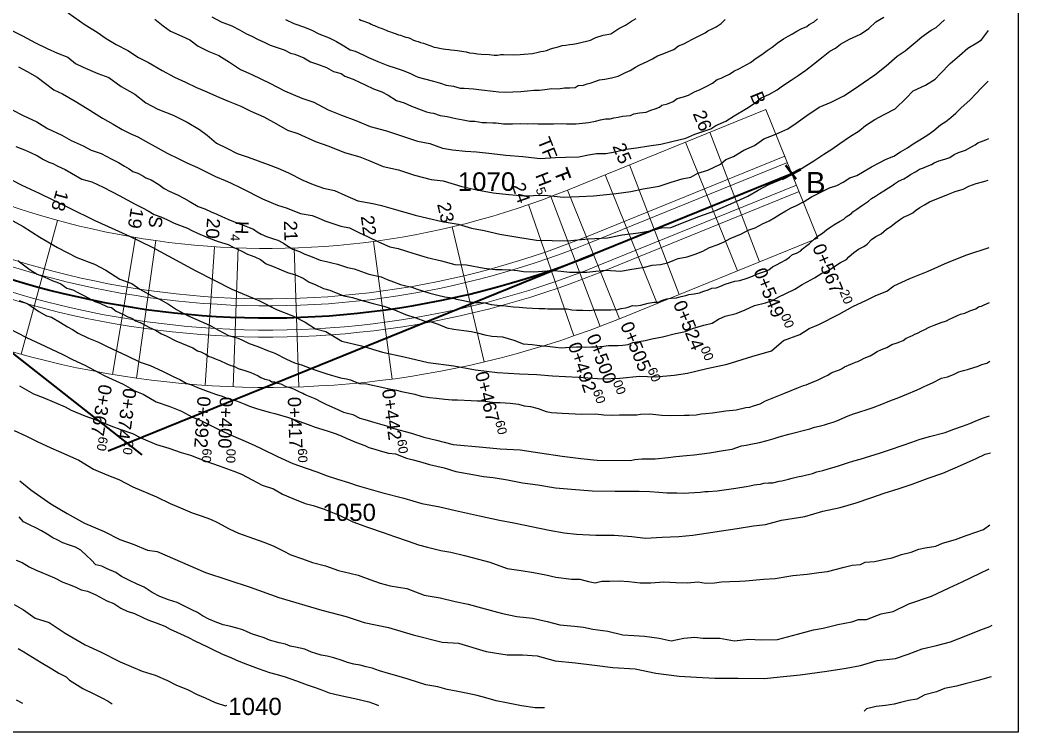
# Model space of a CAD drawing. Header units: millimetres. Extents: x 19067981 to 38137102, y 2652003 to 2652615.
# Drawn here: x 19068159.73 to 19068174.11, y 2652253.46 to 2652263.72 of the extents above; entities that cross this region are included whole.
import ezdxf

# ---------------------------------------------------------------- set-up
doc = ezdxf.new("R2010")
doc.units = ezdxf.units.MM
doc.layers.add('kurp', color=94, linetype='Continuous')
doc.layers.add('Layer1', color=7, linetype='Continuous', lineweight=50)
doc.styles.get("Standard").update_dxf_attribs({"font": 'arial.ttf'})

# ---------------------------------------------------------------- blocks, each defined once
blk = doc.blocks.new('tanjant finish')
at = {"layer": 'kurp', "color": 0, "lineweight": 35, "ltscale": 0.2}
for p, q in [((19068240.427, 2652378.022), (19068240.587, 2652378.022)), ((19068240.507, 2652378.022), (19068240.507, 2652377.832)), ((19068240.507, 2652377.927), (19068240.587, 2652377.927))]:
    blk.add_line(p, q, dxfattribs=at)

msp = doc.modelspace()

# ---------------------------------------------------------------- linework, layer by layer
for points in [[(19068145.591, 2652273.672), (19068174.11, 2652273.672), (19068174.11, 2652253.459), (19068145.591, 2652253.459), (19068145.591, 2652273.672)], [(19068161.671, 2652263.73), (19068161.789, 2652263.631), (19068161.898, 2652263.558), (19068162.058, 2652263.483), (19068162.174, 2652263.429), (19068162.296, 2652263.339), (19068162.447, 2652263.261), (19068162.593, 2652263.203), (19068162.746, 2652263.11), (19068162.903, 2652263.003), (19068163.069, 2652262.933), (19068163.33, 2652262.808), (19068163.539, 2652262.694), (19068163.79, 2652262.591), (19068163.96, 2652262.532), (19068164.169, 2652262.422), (19068164.362, 2652262.345), (19068164.566, 2652262.268), (19068164.773, 2652262.182), (19068165.007, 2652262.121), (19068165.224, 2652262.046), (19068165.456, 2652261.97), (19068165.632, 2652261.939), (19068165.817, 2652261.872), (19068165.962, 2652261.847), (19068166.147, 2652261.829), (19068166.308, 2652261.819), (19068166.526, 2652261.793), (19068166.727, 2652261.767), (19068166.976, 2652261.748), (19068167.224, 2652261.72), (19068167.443, 2652261.737), (19068167.589, 2652261.741), (19068167.782, 2652261.746), (19068167.919, 2652261.773), (19068168.036, 2652261.795), (19068168.171, 2652261.795), (19068168.305, 2652261.819), (19068168.459, 2652261.855), (19068168.612, 2652261.875), (19068168.788, 2652261.903), (19068168.963, 2652261.926), (19068169.121, 2652261.965), (19068169.325, 2652262.012), (19068169.454, 2652262.072), (19068169.581, 2652262.117), (19068169.682, 2652262.148), (19068169.753, 2652262.195), (19068169.898, 2652262.258), (19068170.02, 2652262.337), (19068170.198, 2652262.442), (19068170.323, 2652262.524), (19068170.407, 2652262.593), (19068170.518, 2652262.645), (19068170.639, 2652262.711), (19068170.716, 2652262.767), (19068170.843, 2652262.849), (19068170.942, 2652262.919), (19068171.053, 2652262.993), (19068171.163, 2652263.079), (19068171.303, 2652263.193), (19068171.4, 2652263.266), (19068171.48, 2652263.311), (19068171.551, 2652263.37), (19068171.679, 2652263.439), (19068171.838, 2652263.513), (19068171.958, 2652263.592), (19068172.062, 2652263.691), (19068172.174, 2652263.756)], [(19068162.494, 2652263.76), (19068162.627, 2652263.691), (19068162.778, 2652263.632), (19068162.89, 2652263.573), (19068162.991, 2652263.518), (19068163.069, 2652263.485), (19068163.152, 2652263.442), (19068163.255, 2652263.393), (19068163.332, 2652263.352), (19068163.46, 2652263.313), (19068163.532, 2652263.287), (19068163.627, 2652263.241), (19068163.688, 2652263.222), (19068163.819, 2652263.17), (19068163.914, 2652263.115), (19068164.016, 2652263.08), (19068164.143, 2652263.03), (19068164.243, 2652262.976), (19068164.354, 2652262.945), (19068164.409, 2652262.906), (19068164.53, 2652262.862), (19068164.63, 2652262.815), (19068164.702, 2652262.783), (19068164.822, 2652262.725), (19068164.943, 2652262.68), (19068165.031, 2652262.633), (19068165.153, 2652262.557), (19068165.263, 2652262.525), (19068165.367, 2652262.477), (19068165.507, 2652262.424), (19068165.585, 2652262.394), (19068165.646, 2652262.377), (19068165.685, 2652262.373), (19068165.781, 2652262.341), (19068165.885, 2652262.326), (19068166.01, 2652262.299), (19068166.113, 2652262.279), (19068166.21, 2652262.26), (19068166.284, 2652262.258), (19068166.389, 2652262.242), (19068166.45, 2652262.241), (19068166.542, 2652262.233), (19068166.591, 2652262.233), (19068166.695, 2652262.222), (19068166.823, 2652262.221), (19068166.935, 2652262.227), (19068167.04, 2652262.221), (19068167.123, 2652262.227), (19068167.188, 2652262.219), (19068167.307, 2652262.222), (19068167.418, 2652262.219), (19068167.531, 2652262.225), (19068167.603, 2652262.223), (19068167.737, 2652262.22), (19068167.834, 2652262.231), (19068167.919, 2652262.24), (19068168.021, 2652262.26), (19068168.094, 2652262.276), (19068168.163, 2652262.291), (19068168.232, 2652262.293), (19068168.285, 2652262.309), (19068168.346, 2652262.319), (19068168.408, 2652262.333), (19068168.468, 2652262.338), (19068168.525, 2652262.339), (19068168.574, 2652262.363), (19068168.656, 2652262.381), (19068168.749, 2652262.389), (19068168.816, 2652262.416), (19068168.882, 2652262.436), (19068168.945, 2652262.459), (19068168.979, 2652262.488), (19068169.06, 2652262.508), (19068169.141, 2652262.542), (19068169.196, 2652262.584), (19068169.288, 2652262.61), (19068169.361, 2652262.633), (19068169.403, 2652262.656), (19068169.45, 2652262.681), (19068169.528, 2652262.717), (19068169.617, 2652262.758), (19068169.709, 2652262.805), (19068169.776, 2652262.858), (19068169.831, 2652262.88), (19068169.882, 2652262.904), (19068169.954, 2652262.934), (19068170.016, 2652262.978), (19068170.098, 2652263.017), (19068170.147, 2652263.046), (19068170.254, 2652263.106), (19068170.335, 2652263.169), (19068170.419, 2652263.218), (19068170.497, 2652263.276), (19068170.567, 2652263.324), (19068170.612, 2652263.358), (19068170.638, 2652263.381), (19068170.732, 2652263.444), (19068170.797, 2652263.483), (19068170.858, 2652263.519), (19068170.922, 2652263.555), (19068170.984, 2652263.589), (19068171.067, 2652263.622), (19068171.1, 2652263.653), (19068171.173, 2652263.691), (19068171.22, 2652263.733)], [(19068159.524, 2652263.609), (19068159.764, 2652263.488), (19068159.953, 2652263.387), (19068160.117, 2652263.305), (19068160.266, 2652263.239), (19068160.415, 2652263.181), (19068160.526, 2652263.091), (19068160.636, 2652263.035), (19068160.849, 2652262.947), (19068161.008, 2652262.886), (19068161.185, 2652262.76), (19068161.382, 2652262.646), (19068161.539, 2652262.524), (19068161.712, 2652262.432), (19068161.937, 2652262.346), (19068162.136, 2652262.247), (19068162.313, 2652262.137), (19068162.426, 2652262.059), (19068162.561, 2652261.943), (19068162.708, 2652261.869), (19068162.858, 2652261.791), (19068163.017, 2652261.74), (19068163.16, 2652261.69), (19068163.303, 2652261.634), (19068163.441, 2652261.584), (19068163.596, 2652261.514), (19068163.804, 2652261.41), (19068163.953, 2652261.348), (19068164.099, 2652261.296), (19068164.262, 2652261.258), (19068164.407, 2652261.195), (19068164.596, 2652261.111), (19068164.811, 2652261.071), (19068164.939, 2652261.043), (19068165.171, 2652260.978), (19068165.422, 2652260.904), (19068165.603, 2652260.861), (19068165.81, 2652260.813), (19068166.041, 2652260.773), (19068166.233, 2652260.716), (19068166.416, 2652260.686), (19068166.641, 2652260.632), (19068166.9, 2652260.588), (19068167.169, 2652260.544), (19068167.395, 2652260.54), (19068167.612, 2652260.534), (19068167.921, 2652260.566), (19068168.194, 2652260.578), (19068168.405, 2652260.622), (19068168.64, 2652260.652), (19068168.807, 2652260.68), (19068168.974, 2652260.722), (19068169.106, 2652260.728), (19068169.337, 2652260.818), (19068169.512, 2652260.885), (19068169.741, 2652260.965), (19068170.058, 2652261.105), (19068170.216, 2652261.181), (19068170.363, 2652261.265), (19068170.518, 2652261.346), (19068170.683, 2652261.416), (19068170.841, 2652261.494), (19068170.988, 2652261.577), (19068171.165, 2652261.69), (19068171.31, 2652261.782), (19068171.426, 2652261.856), (19068171.543, 2652261.937), (19068171.68, 2652262.033), (19068171.819, 2652262.121), (19068171.91, 2652262.197), (19068172.048, 2652262.281), (19068172.183, 2652262.353), (19068172.34, 2652262.436), (19068172.496, 2652262.592), (19068172.597, 2652262.698), (19068172.776, 2652262.78), (19068172.915, 2652262.863), (19068172.987, 2652262.939), (19068173.13, 2652263.091), (19068173.265, 2652263.206), (19068173.389, 2652263.312), (19068173.514, 2652263.388), (19068173.586, 2652263.43), (19068173.683, 2652263.566)], [(19068163.555, 2652263.723), (19068163.674, 2652263.666), (19068163.825, 2652263.611), (19068163.934, 2652263.571), (19068164.034, 2652263.517), (19068164.181, 2652263.462), (19068164.288, 2652263.408), (19068164.393, 2652263.343), (19068164.487, 2652263.287), (19068164.556, 2652263.266), (19068164.671, 2652263.215), (19068164.75, 2652263.177), (19068164.884, 2652263.12), (19068165.026, 2652263.063), (19068165.134, 2652263.027), (19068165.234, 2652262.993), (19068165.343, 2652262.951), (19068165.423, 2652262.914), (19068165.466, 2652262.892), (19068165.559, 2652262.867), (19068165.686, 2652262.835), (19068165.786, 2652262.808), (19068165.868, 2652262.778), (19068165.976, 2652262.762), (19068166.069, 2652262.733), (19068166.13, 2652262.733), (19068166.264, 2652262.724), (19068166.378, 2652262.709), (19068166.546, 2652262.689), (19068166.63, 2652262.681), (19068166.725, 2652262.677), (19068166.831, 2652262.682), (19068166.943, 2652262.686), (19068167.041, 2652262.696), (19068167.134, 2652262.704), (19068167.213, 2652262.708), (19068167.289, 2652262.715), (19068167.39, 2652262.73), (19068167.481, 2652262.727), (19068167.574, 2652262.737), (19068167.652, 2652262.738), (19068167.727, 2652262.744), (19068167.772, 2652262.772), (19068167.846, 2652262.778), (19068167.901, 2652262.795), (19068167.957, 2652262.81), (19068168.011, 2652262.832), (19068168.079, 2652262.854), (19068168.155, 2652262.864), (19068168.25, 2652262.884), (19068168.346, 2652262.906), (19068168.455, 2652262.961), (19068168.519, 2652262.989), (19068168.596, 2652263.037), (19068168.662, 2652263.071), (19068168.765, 2652263.117), (19068168.842, 2652263.155), (19068168.914, 2652263.198), (19068168.984, 2652263.224), (19068169.062, 2652263.256), (19068169.148, 2652263.293), (19068169.216, 2652263.343), (19068169.292, 2652263.372), (19068169.354, 2652263.407), (19068169.408, 2652263.436), (19068169.476, 2652263.469), (19068169.525, 2652263.491), (19068169.6, 2652263.531), (19068169.64, 2652263.561), (19068169.703, 2652263.589), (19068169.758, 2652263.618), (19068169.831, 2652263.666), (19068169.892, 2652263.722)], [(19068164.614, 2652263.728), (19068164.64, 2652263.716), (19068164.683, 2652263.699), (19068164.737, 2652263.681), (19068164.762, 2652263.67), (19068164.787, 2652263.658), (19068164.816, 2652263.644), (19068164.836, 2652263.635), (19068164.899, 2652263.607), (19068164.932, 2652263.597), (19068164.98, 2652263.58), (19068165.003, 2652263.569), (19068165.032, 2652263.557), (19068165.067, 2652263.546), (19068165.093, 2652263.537), (19068165.148, 2652263.515), (19068165.183, 2652263.503), (19068165.211, 2652263.497), (19068165.257, 2652263.481), (19068165.286, 2652263.47), (19068165.318, 2652263.464), (19068165.345, 2652263.453), (19068165.398, 2652263.426), (19068165.428, 2652263.416), (19068165.465, 2652263.409), (19068165.499, 2652263.394), (19068165.541, 2652263.382), (19068165.568, 2652263.375), (19068165.646, 2652263.346), (19068165.671, 2652263.335), (19068165.696, 2652263.323), (19068165.731, 2652263.319), (19068165.797, 2652263.304), (19068165.825, 2652263.303), (19068165.859, 2652263.297), (19068165.907, 2652263.293), (19068165.934, 2652263.289), (19068165.988, 2652263.282), (19068166.034, 2652263.278), (19068166.062, 2652263.273), (19068166.155, 2652263.257), (19068166.205, 2652263.244), (19068166.262, 2652263.239), (19068166.319, 2652263.228), (19068166.372, 2652263.226), (19068166.488, 2652263.218), (19068166.56, 2652263.212), (19068166.611, 2652263.209), (19068166.656, 2652263.219), (19068166.694, 2652263.218), (19068166.843, 2652263.217), (19068166.933, 2652263.22), (19068166.995, 2652263.223), (19068167.111, 2652263.233), (19068167.194, 2652263.252), (19068167.235, 2652263.263), (19068167.271, 2652263.269), (19068167.313, 2652263.278), (19068167.355, 2652263.293), (19068167.374, 2652263.301), (19068167.425, 2652263.317), (19068167.483, 2652263.329), (19068167.543, 2652263.35), (19068167.594, 2652263.356), (19068167.647, 2652263.365), (19068167.693, 2652263.369), (19068167.723, 2652263.373), (19068167.77, 2652263.385), (19068167.831, 2652263.397), (19068167.892, 2652263.412), (19068167.95, 2652263.426), (19068168.024, 2652263.465), (19068168.13, 2652263.496), (19068168.244, 2652263.517), (19068168.357, 2652263.593), (19068168.452, 2652263.64), (19068168.541, 2652263.699), (19068168.606, 2652263.739)], [(19068159.705, 2652263.041), (19068159.83, 2652262.974), (19068159.976, 2652262.892), (19068160.213, 2652262.709), (19068160.342, 2652262.651), (19068160.522, 2652262.546), (19068160.693, 2652262.441), (19068160.916, 2652262.304), (19068161.068, 2652262.216), (19068161.199, 2652262.14), (19068161.326, 2652262.075), (19068161.425, 2652262.033), (19068161.536, 2652261.971), (19068161.72, 2652261.872), (19068161.849, 2652261.797), (19068162.005, 2652261.722), (19068162.132, 2652261.658), (19068162.283, 2652261.592), (19068162.544, 2652261.463), (19068162.683, 2652261.403), (19068162.763, 2652261.372), (19068162.919, 2652261.292), (19068163.027, 2652261.242), (19068163.126, 2652261.19), (19068163.223, 2652261.138), (19068163.345, 2652261.089), (19068163.439, 2652261.051), (19068163.561, 2652261.009), (19068163.769, 2652260.927), (19068163.937, 2652260.898), (19068164.024, 2652260.866), (19068164.121, 2652260.825), (19068164.25, 2652260.78), (19068164.349, 2652260.747), (19068164.478, 2652260.721), (19068164.611, 2652260.654), (19068164.743, 2652260.591), (19068164.893, 2652260.52), (19068165.059, 2652260.451), (19068165.176, 2652260.425), (19068165.388, 2652260.358), (19068165.597, 2652260.296), (19068165.802, 2652260.246), (19068165.994, 2652260.192), (19068166.164, 2652260.189), (19068166.418, 2652260.143), (19068166.578, 2652260.123), (19068166.677, 2652260.12), (19068166.795, 2652260.119), (19068166.896, 2652260.108), (19068166.984, 2652260.093), (19068167.128, 2652260.091), (19068167.326, 2652260.102), (19068167.414, 2652260.108), (19068167.524, 2652260.1), (19068167.644, 2652260.083), (19068167.758, 2652260.085), (19068167.896, 2652260.086), (19068168.026, 2652260.098), (19068168.165, 2652260.112), (19068168.386, 2652260.099), (19068168.516, 2652260.124), (19068168.606, 2652260.136), (19068168.729, 2652260.158), (19068168.839, 2652260.184), (19068168.957, 2652260.194), (19068169.059, 2652260.22), (19068169.139, 2652260.251), (19068169.212, 2652260.279), (19068169.342, 2652260.304), (19068169.458, 2652260.344), (19068169.57, 2652260.384), (19068169.666, 2652260.438), (19068169.775, 2652260.477), (19068169.874, 2652260.522), (19068169.962, 2652260.568), (19068170.127, 2652260.634), (19068170.221, 2652260.687), (19068170.322, 2652260.723), (19068170.43, 2652260.782), (19068170.525, 2652260.825), (19068170.607, 2652260.87), (19068170.682, 2652260.917), (19068170.763, 2652260.969), (19068170.839, 2652261.01), (19068170.91, 2652261.041), (19068171.03, 2652261.103), (19068171.136, 2652261.169), (19068171.259, 2652261.233), (19068171.395, 2652261.297), (19068171.501, 2652261.333), (19068171.591, 2652261.381), (19068171.687, 2652261.441), (19068171.788, 2652261.478), (19068171.867, 2652261.525), (19068171.999, 2652261.6), (19068172.109, 2652261.657), (19068172.209, 2652261.714), (19068172.32, 2652261.757), (19068172.418, 2652261.819), (19068172.517, 2652261.874), (19068172.601, 2652261.932), (19068172.695, 2652261.988), (19068172.811, 2652262.062), (19068172.897, 2652262.125), (19068172.992, 2652262.206), (19068173.071, 2652262.256), (19068173.141, 2652262.312), (19068173.213, 2652262.374), (19068173.29, 2652262.451), (19068173.417, 2652262.562), (19068173.506, 2652262.659), (19068173.582, 2652262.737), (19068173.68, 2652262.833)], [(19068159.606, 2652262.428), (19068159.773, 2652262.339), (19068159.968, 2652262.248), (19068160.126, 2652262.155), (19068160.33, 2652262.059), (19068160.466, 2652261.979), (19068160.638, 2652261.906), (19068160.754, 2652261.843), (19068160.895, 2652261.791), (19068161.039, 2652261.718), (19068161.148, 2652261.664), (19068161.231, 2652261.613), (19068161.299, 2652261.571), (19068161.353, 2652261.534), (19068161.427, 2652261.509), (19068161.499, 2652261.47), (19068161.539, 2652261.445), (19068161.619, 2652261.412), (19068161.728, 2652261.346), (19068161.804, 2652261.29), (19068161.876, 2652261.252), (19068161.995, 2652261.197), (19068162.089, 2652261.148), (19068162.166, 2652261.109), (19068162.293, 2652261.032), (19068162.391, 2652260.994), (19068162.481, 2652260.953), (19068162.566, 2652260.921), (19068162.638, 2652260.886), (19068162.722, 2652260.848), (19068162.802, 2652260.814), (19068162.869, 2652260.792), (19068162.957, 2652260.754), (19068163.029, 2652260.728), (19068163.09, 2652260.703), (19068163.146, 2652260.667), (19068163.205, 2652260.633), (19068163.278, 2652260.598), (19068163.38, 2652260.563), (19068163.443, 2652260.545), (19068163.524, 2652260.503), (19068163.574, 2652260.468), (19068163.66, 2652260.417), (19068163.754, 2652260.383), (19068163.834, 2652260.342), (19068163.915, 2652260.314), (19068164.051, 2652260.259), (19068164.144, 2652260.236), (19068164.219, 2652260.219), (19068164.301, 2652260.201), (19068164.446, 2652260.152), (19068164.543, 2652260.131), (19068164.65, 2652260.095), (19068164.756, 2652260.054), (19068164.931, 2652260.017), (19068165.021, 2652259.976), (19068165.109, 2652259.943), (19068165.212, 2652259.906), (19068165.29, 2652259.886), (19068165.373, 2652259.866), (19068165.453, 2652259.839), (19068165.526, 2652259.815), (19068165.634, 2652259.781), (19068165.747, 2652259.754), (19068165.849, 2652259.729), (19068165.957, 2652259.715), (19068166.018, 2652259.695), (19068166.118, 2652259.676), (19068166.181, 2652259.663), (19068166.294, 2652259.647), (19068166.37, 2652259.645), (19068166.426, 2652259.642), (19068166.517, 2652259.62), (19068166.646, 2652259.602), (19068166.697, 2652259.602), (19068166.757, 2652259.594), (19068166.84, 2652259.585), (19068166.92, 2652259.579), (19068167.028, 2652259.569), (19068167.115, 2652259.563), (19068167.206, 2652259.559), (19068167.29, 2652259.56), (19068167.332, 2652259.558), (19068167.433, 2652259.557), (19068167.519, 2652259.556), (19068167.615, 2652259.556), (19068167.682, 2652259.543), (19068167.749, 2652259.537), (19068167.839, 2652259.534), (19068167.932, 2652259.532), (19068168.004, 2652259.541), (19068168.089, 2652259.54), (19068168.142, 2652259.543), (19068168.244, 2652259.543), (19068168.336, 2652259.547), (19068168.392, 2652259.559), (19068168.451, 2652259.569), (19068168.493, 2652259.579), (19068168.552, 2652259.602), (19068168.6, 2652259.601), (19068168.674, 2652259.607), (19068168.727, 2652259.624), (19068168.782, 2652259.635), (19068168.866, 2652259.651), (19068168.927, 2652259.654), (19068168.971, 2652259.677), (19068169.05, 2652259.699), (19068169.11, 2652259.709), (19068169.189, 2652259.715), (19068169.255, 2652259.734), (19068169.321, 2652259.75), (19068169.364, 2652259.762), (19068169.445, 2652259.77), (19068169.519, 2652259.785), (19068169.58, 2652259.808), (19068169.644, 2652259.829), (19068169.699, 2652259.851), (19068169.759, 2652259.856), (19068169.815, 2652259.876), (19068169.888, 2652259.909), (19068169.965, 2652259.933), (19068170.031, 2652259.952), (19068170.101, 2652259.966), (19068170.205, 2652259.999), (19068170.282, 2652260.027), (19068170.332, 2652260.05), (19068170.372, 2652260.066), (19068170.456, 2652260.095), (19068170.518, 2652260.118), (19068170.572, 2652260.163), (19068170.628, 2652260.191), (19068170.694, 2652260.221), (19068170.764, 2652260.262), (19068170.817, 2652260.302), (19068170.858, 2652260.339), (19068170.919, 2652260.359), (19068170.978, 2652260.391), (19068170.998, 2652260.415), (19068171.049, 2652260.453), (19068171.106, 2652260.498), (19068171.176, 2652260.565), (19068171.217, 2652260.596), (19068171.29, 2652260.645), (19068171.349, 2652260.695), (19068171.41, 2652260.737), (19068171.456, 2652260.768), (19068171.536, 2652260.814), (19068171.599, 2652260.848), (19068171.635, 2652260.88), (19068171.708, 2652260.928), (19068171.731, 2652260.954), (19068171.785, 2652260.991), (19068171.853, 2652261.038), (19068171.913, 2652261.08), (19068171.954, 2652261.109), (19068171.999, 2652261.144), (19068172.055, 2652261.181), (19068172.113, 2652261.215), (19068172.176, 2652261.256), (19068172.244, 2652261.3), (19068172.29, 2652261.326), (19068172.33, 2652261.358), (19068172.386, 2652261.395), (19068172.463, 2652261.429), (19068172.525, 2652261.466), (19068172.559, 2652261.491), (19068172.632, 2652261.528), (19068172.689, 2652261.567), (19068172.747, 2652261.588), (19068172.8, 2652261.609), (19068172.862, 2652261.637), (19068172.901, 2652261.661), (19068172.971, 2652261.686), (19068173.054, 2652261.711), (19068173.127, 2652261.738), (19068173.19, 2652261.781), (19068173.25, 2652261.806), (19068173.353, 2652261.843), (19068173.429, 2652261.884), (19068173.494, 2652261.918), (19068173.531, 2652261.946), (19068173.648, 2652261.991), (19068173.691, 2652262.011)], [(19068159.666, 2652261.893), (19068159.794, 2652261.848), (19068159.88, 2652261.809), (19068159.978, 2652261.759), (19068160.068, 2652261.707), (19068160.145, 2652261.668), (19068160.201, 2652261.648), (19068160.275, 2652261.613), (19068160.377, 2652261.563), (19068160.471, 2652261.51), (19068160.618, 2652261.424), (19068160.761, 2652261.386), (19068160.924, 2652261.308), (19068161.056, 2652261.239), (19068161.158, 2652261.19), (19068161.271, 2652261.128), (19068161.387, 2652261.064), (19068161.493, 2652261.013), (19068161.574, 2652260.966), (19068161.659, 2652260.913), (19068161.758, 2652260.882), (19068161.852, 2652260.84), (19068161.949, 2652260.788), (19068162.065, 2652260.746), (19068162.143, 2652260.716), (19068162.205, 2652260.682), (19068162.286, 2652260.647), (19068162.444, 2652260.579), (19068162.585, 2652260.525), (19068162.725, 2652260.482), (19068162.798, 2652260.445), (19068162.923, 2652260.384), (19068163.007, 2652260.343), (19068163.11, 2652260.306), (19068163.194, 2652260.264), (19068163.277, 2652260.204), (19068163.365, 2652260.169), (19068163.457, 2652260.131), (19068163.584, 2652260.078), (19068163.696, 2652260.045), (19068163.808, 2652259.998), (19068163.895, 2652259.942), (19068163.983, 2652259.907), (19068164.1, 2652259.849), (19068164.192, 2652259.823), (19068164.26, 2652259.797), (19068164.394, 2652259.745), (19068164.521, 2652259.718), (19068164.66, 2652259.674), (19068164.818, 2652259.633), (19068164.971, 2652259.595), (19068165.123, 2652259.539), (19068165.283, 2652259.474), (19068165.433, 2652259.425), (19068165.563, 2652259.379), (19068165.651, 2652259.366), (19068165.756, 2652259.337), (19068165.877, 2652259.282), (19068165.979, 2652259.261), (19068166.123, 2652259.244), (19068166.235, 2652259.229), (19068166.337, 2652259.206), (19068166.424, 2652259.181), (19068166.527, 2652259.16), (19068166.602, 2652259.156), (19068166.682, 2652259.15), (19068166.842, 2652259.103), (19068166.979, 2652259.052), (19068167.108, 2652259.043), (19068167.181, 2652259.032), (19068167.256, 2652259.022), (19068167.331, 2652259.018), (19068167.445, 2652259.005), (19068167.526, 2652258.993), (19068167.589, 2652258.998), (19068167.664, 2652259.004), (19068167.747, 2652259.007), (19068167.823, 2652259.006), (19068167.875, 2652259.002), (19068167.963, 2652259.009), (19068168.034, 2652259.008), (19068168.143, 2652259.016), (19068168.21, 2652259.027), (19068168.277, 2652259.025), (19068168.35, 2652259.026), (19068168.413, 2652259.032), (19068168.494, 2652259.044), (19068168.557, 2652259.071), (19068168.646, 2652259.085), (19068168.738, 2652259.099), (19068168.833, 2652259.123), (19068168.988, 2652259.15), (19068169.172, 2652259.2), (19068169.317, 2652259.23), (19068169.42, 2652259.271), (19068169.58, 2652259.32), (19068169.701, 2652259.349), (19068169.794, 2652259.405), (19068169.888, 2652259.449), (19068170.046, 2652259.489), (19068170.18, 2652259.543), (19068170.313, 2652259.606), (19068170.47, 2652259.643), (19068170.564, 2652259.67), (19068170.665, 2652259.727), (19068170.756, 2652259.773), (19068170.892, 2652259.839), (19068170.998, 2652259.904), (19068171.072, 2652259.945), (19068171.176, 2652260.004), (19068171.283, 2652260.068), (19068171.381, 2652260.107), (19068171.472, 2652260.172), (19068171.553, 2652260.221), (19068171.636, 2652260.264), (19068171.671, 2652260.305), (19068171.746, 2652260.368), (19068171.813, 2652260.417), (19068171.886, 2652260.455), (19068171.934, 2652260.488), (19068172, 2652260.554), (19068172.062, 2652260.6), (19068172.136, 2652260.636), (19068172.214, 2652260.705), (19068172.279, 2652260.741), (19068172.33, 2652260.787), (19068172.4, 2652260.837), (19068172.458, 2652260.878), (19068172.525, 2652260.904), (19068172.595, 2652260.94), (19068172.632, 2652260.971), (19068172.693, 2652261.015), (19068172.761, 2652261.055), (19068172.834, 2652261.099), (19068172.939, 2652261.139), (19068173.028, 2652261.176), (19068173.107, 2652261.209), (19068173.204, 2652261.248), (19068173.32, 2652261.279), (19068173.402, 2652261.322), (19068173.505, 2652261.36), (19068173.615, 2652261.389), (19068173.682, 2652261.411)], [(19068159.622, 2652260.821), (19068159.771, 2652260.741), (19068160.011, 2652260.59), (19068160.266, 2652260.441), (19068160.547, 2652260.295), (19068160.799, 2652260.198), (19068160.963, 2652260.113), (19068161.167, 2652259.982), (19068161.341, 2652259.919), (19068161.456, 2652259.839), (19068161.628, 2652259.744), (19068161.748, 2652259.69), (19068161.866, 2652259.624), (19068161.983, 2652259.547), (19068162.143, 2652259.458), (19068162.457, 2652259.322), (19068162.586, 2652259.248), (19068162.732, 2652259.173), (19068162.872, 2652259.131), (19068162.945, 2652259.098), (19068163.028, 2652259.055), (19068163.156, 2652259.014), (19068163.292, 2652258.955), (19068163.398, 2652258.917), (19068163.566, 2652258.829), (19068163.681, 2652258.776), (19068163.785, 2652258.747), (19068163.91, 2652258.703), (19068164.003, 2652258.666), (19068164.149, 2652258.621), (19068164.348, 2652258.562), (19068164.431, 2652258.545), (19068164.492, 2652258.532), (19068164.557, 2652258.504), (19068164.619, 2652258.481), (19068164.72, 2652258.477), (19068164.986, 2652258.418), (19068165.07, 2652258.398), (19068165.152, 2652258.384), (19068165.225, 2652258.366), (19068165.419, 2652258.328), (19068165.509, 2652258.299), (19068165.631, 2652258.28), (19068165.732, 2652258.271), (19068165.851, 2652258.255), (19068165.957, 2652258.246), (19068166.034, 2652258.246), (19068166.231, 2652258.234), (19068166.316, 2652258.232), (19068166.396, 2652258.229), (19068166.496, 2652258.216), (19068166.575, 2652258.206), (19068166.647, 2652258.206), (19068166.793, 2652258.195), (19068166.909, 2652258.18), (19068166.994, 2652258.157), (19068167.082, 2652258.147), (19068167.197, 2652258.121), (19068167.312, 2652258.076), (19068167.387, 2652258.063), (19068167.541, 2652258.051), (19068167.824, 2652258.038), (19068168.021, 2652258.041), (19068168.143, 2652258.029), (19068168.266, 2652258.026), (19068168.369, 2652258.027), (19068168.458, 2652258.028), (19068168.618, 2652258.03), (19068168.671, 2652258.038), (19068168.806, 2652258.041), (19068168.978, 2652258.026), (19068169.102, 2652258.021), (19068169.302, 2652258.023), (19068169.369, 2652258.024), (19068169.474, 2652258.03), (19068169.543, 2652258.042), (19068169.605, 2652258.049), (19068169.708, 2652258.059), (19068169.897, 2652258.084), (19068170.049, 2652258.1), (19068170.187, 2652258.134), (19068170.244, 2652258.14), (19068170.296, 2652258.157), (19068170.394, 2652258.189), (19068170.471, 2652258.228), (19068170.544, 2652258.257), (19068170.733, 2652258.335), (19068170.948, 2652258.423), (19068171.019, 2652258.449), (19068171.058, 2652258.462), (19068171.157, 2652258.503), (19068171.197, 2652258.519), (19068171.24, 2652258.537), (19068171.325, 2652258.58), (19068171.369, 2652258.602), (19068171.418, 2652258.633), (19068171.496, 2652258.663), (19068171.538, 2652258.675), (19068171.567, 2652258.691), (19068171.61, 2652258.718), (19068171.726, 2652258.769), (19068171.77, 2652258.786), (19068171.8, 2652258.797), (19068171.851, 2652258.819), (19068171.893, 2652258.843), (19068171.977, 2652258.88), (19068172.026, 2652258.908), (19068172.078, 2652258.94), (19068172.144, 2652258.968), (19068172.217, 2652258.999), (19068172.267, 2652259.028), (19068172.291, 2652259.043), (19068172.367, 2652259.065), (19068172.408, 2652259.082), (19068172.454, 2652259.1), (19068172.496, 2652259.131), (19068172.521, 2652259.143), (19068172.564, 2652259.161), (19068172.591, 2652259.172), (19068172.623, 2652259.19), (19068172.66, 2652259.207), (19068172.724, 2652259.239), (19068172.765, 2652259.26), (19068172.831, 2652259.29), (19068172.903, 2652259.321), (19068172.941, 2652259.336), (19068173.002, 2652259.357), (19068173.079, 2652259.385), (19068173.123, 2652259.406), (19068173.166, 2652259.426), (19068173.237, 2652259.458), (19068173.283, 2652259.478), (19068173.345, 2652259.494), (19068173.414, 2652259.527), (19068173.5, 2652259.557), (19068173.541, 2652259.583), (19068173.555, 2652259.587), (19068173.586, 2652259.596), (19068173.621, 2652259.611), (19068173.697, 2652259.645)], [(19068159.698, 2652260.25), (19068159.778, 2652260.191), (19068159.874, 2652260.116), (19068159.975, 2652260.053), (19068160.075, 2652260.015), (19068160.199, 2652259.957), (19068160.257, 2652259.938), (19068160.316, 2652259.915), (19068160.401, 2652259.852), (19068160.438, 2652259.843), (19068160.487, 2652259.827), (19068160.563, 2652259.792), (19068160.659, 2652259.745), (19068160.808, 2652259.662), (19068160.879, 2652259.637), (19068160.989, 2652259.584), (19068161.046, 2652259.575), (19068161.111, 2652259.521), (19068161.217, 2652259.474), (19068161.281, 2652259.441), (19068161.338, 2652259.42), (19068161.39, 2652259.385), (19068161.459, 2652259.357), (19068161.498, 2652259.339), (19068161.584, 2652259.292), (19068161.68, 2652259.246), (19068161.765, 2652259.197), (19068161.836, 2652259.165), (19068161.972, 2652259.093), (19068162.218, 2652258.993), (19068162.283, 2652258.95), (19068162.333, 2652258.934), (19068162.4, 2652258.901), (19068162.454, 2652258.871), (19068162.488, 2652258.858), (19068162.552, 2652258.831), (19068162.605, 2652258.811), (19068162.706, 2652258.764), (19068162.768, 2652258.739), (19068162.817, 2652258.725), (19068162.873, 2652258.696), (19068162.92, 2652258.684), (19068162.967, 2652258.665), (19068163.055, 2652258.638), (19068163.099, 2652258.619), (19068163.159, 2652258.591), (19068163.198, 2652258.568), (19068163.258, 2652258.542), (19068163.321, 2652258.526), (19068163.358, 2652258.504), (19068163.393, 2652258.502), (19068163.437, 2652258.487), (19068163.485, 2652258.474), (19068163.558, 2652258.438), (19068163.616, 2652258.422), (19068163.668, 2652258.402), (19068163.717, 2652258.38), (19068163.764, 2652258.355), (19068163.801, 2652258.343), (19068163.829, 2652258.328), (19068163.854, 2652258.314), (19068163.974, 2652258.264), (19068164.077, 2652258.209), (19068164.146, 2652258.179), (19068164.219, 2652258.143), (19068164.317, 2652258.101), (19068164.391, 2652258.065), (19068164.522, 2652258.032), (19068164.627, 2652257.98), (19068164.696, 2652257.961), (19068164.842, 2652257.916), (19068165.007, 2652257.87), (19068165.114, 2652257.831), (19068165.367, 2652257.764), (19068165.545, 2652257.707), (19068165.73, 2652257.662), (19068165.838, 2652257.634), (19068165.968, 2652257.602), (19068166.397, 2652257.561), (19068166.648, 2652257.538), (19068166.937, 2652257.522), (19068167.22, 2652257.481), (19068167.539, 2652257.432), (19068167.809, 2652257.398), (19068168.043, 2652257.375), (19068168.519, 2652257.371), (19068168.589, 2652257.384), (19068168.687, 2652257.393), (19068168.88, 2652257.394), (19068169.066, 2652257.414), (19068169.18, 2652257.43), (19068169.33, 2652257.441), (19068169.441, 2652257.454), (19068169.664, 2652257.483), (19068169.862, 2652257.516), (19068169.992, 2652257.535), (19068170.124, 2652257.58), (19068170.19, 2652257.591), (19068170.259, 2652257.605), (19068170.386, 2652257.628), (19068170.494, 2652257.659), (19068170.598, 2652257.686), (19068170.668, 2652257.71), (19068170.806, 2652257.748), (19068171.112, 2652257.826), (19068171.177, 2652257.851), (19068171.245, 2652257.863), (19068171.321, 2652257.886), (19068171.377, 2652257.902), (19068171.446, 2652257.922), (19068171.497, 2652257.943), (19068171.663, 2652258.012), (19068171.741, 2652258.042), (19068171.816, 2652258.068), (19068171.938, 2652258.107), (19068172.022, 2652258.136), (19068172.172, 2652258.192), (19068172.216, 2652258.212), (19068172.302, 2652258.244), (19068172.366, 2652258.271), (19068172.534, 2652258.336), (19068172.623, 2652258.373), (19068172.699, 2652258.407), (19068172.756, 2652258.437), (19068172.801, 2652258.457), (19068172.879, 2652258.49), (19068173.008, 2652258.558), (19068173.096, 2652258.578), (19068173.18, 2652258.609), (19068173.259, 2652258.647), (19068173.326, 2652258.666), (19068173.384, 2652258.683), (19068173.536, 2652258.731), (19068173.589, 2652258.753), (19068173.662, 2652258.775), (19068173.704, 2652258.8)], [(19068159.717, 2652259.677), (19068159.841, 2652259.627), (19068159.997, 2652259.519), (19068160.11, 2652259.457), (19068160.183, 2652259.436), (19068160.309, 2652259.361), (19068160.414, 2652259.295), (19068160.482, 2652259.258), (19068160.568, 2652259.206), (19068160.714, 2652259.132), (19068160.857, 2652259.075), (19068160.982, 2652259.014), (19068161.128, 2652258.944), (19068161.272, 2652258.879), (19068161.461, 2652258.789), (19068161.603, 2652258.739), (19068161.782, 2652258.658), (19068161.934, 2652258.58), (19068162.03, 2652258.539), (19068162.121, 2652258.484), (19068162.197, 2652258.461), (19068162.283, 2652258.422), (19068162.437, 2652258.365), (19068162.558, 2652258.32), (19068162.642, 2652258.298), (19068162.724, 2652258.265), (19068162.849, 2652258.228), (19068162.969, 2652258.181), (19068163.036, 2652258.153), (19068163.138, 2652258.121), (19068163.317, 2652258.065), (19068163.401, 2652258.048), (19068163.598, 2652257.991), (19068163.747, 2652257.937), (19068163.879, 2652257.89), (19068163.979, 2652257.853), (19068164.156, 2652257.796), (19068164.268, 2652257.762), (19068164.354, 2652257.724), (19068164.427, 2652257.692), (19068164.575, 2652257.631), (19068164.699, 2652257.589), (19068164.753, 2652257.56), (19068164.807, 2652257.543), (19068164.95, 2652257.502), (19068165.039, 2652257.478), (19068165.141, 2652257.466), (19068165.299, 2652257.403), (19068165.393, 2652257.38), (19068165.486, 2652257.354), (19068165.63, 2652257.311), (19068165.839, 2652257.263), (19068166.009, 2652257.214), (19068166.252, 2652257.171), (19068166.408, 2652257.138), (19068166.544, 2652257.128), (19068166.751, 2652257.094), (19068166.967, 2652257.051), (19068167.191, 2652257.022), (19068167.443, 2652256.979), (19068167.674, 2652256.96), (19068167.975, 2652256.936), (19068168.303, 2652256.929), (19068168.446, 2652256.93), (19068168.648, 2652256.93), (19068168.805, 2652256.925), (19068168.934, 2652256.913), (19068169.051, 2652256.903), (19068169.115, 2652256.907), (19068169.195, 2652256.906), (19068169.291, 2652256.901), (19068169.368, 2652256.904), (19068169.53, 2652256.914), (19068169.595, 2652256.922), (19068169.643, 2652256.925), (19068169.772, 2652256.936), (19068169.911, 2652256.955), (19068170.042, 2652256.974), (19068170.191, 2652256.995), (19068170.246, 2652257.007), (19068170.308, 2652257.019), (19068170.345, 2652257.026), (19068170.401, 2652257.032), (19068170.446, 2652257.042), (19068170.513, 2652257.048), (19068170.575, 2652257.05), (19068170.668, 2652257.072), (19068170.708, 2652257.079), (19068170.802, 2652257.104), (19068170.856, 2652257.117), (19068170.931, 2652257.134), (19068171.009, 2652257.15), (19068171.146, 2652257.184), (19068171.213, 2652257.208), (19068171.297, 2652257.228), (19068171.374, 2652257.251), (19068171.459, 2652257.276), (19068171.539, 2652257.3), (19068171.651, 2652257.337), (19068171.746, 2652257.367), (19068171.833, 2652257.392), (19068172.13, 2652257.482), (19068172.272, 2652257.529), (19068172.442, 2652257.589), (19068172.582, 2652257.637), (19068172.686, 2652257.671), (19068172.833, 2652257.717), (19068173.059, 2652257.776), (19068173.187, 2652257.821), (19068173.311, 2652257.863), (19068173.414, 2652257.906), (19068173.493, 2652257.936), (19068173.598, 2652257.981), (19068173.701, 2652258.015)], [(19068159.56, 2652259.276), (19068159.823, 2652259.145), (19068160.091, 2652259.018), (19068160.346, 2652258.898), (19068160.485, 2652258.828), (19068160.664, 2652258.745), (19068160.951, 2652258.592), (19068161.215, 2652258.47), (19068161.383, 2652258.373), (19068161.5, 2652258.328), (19068161.689, 2652258.218), (19068161.886, 2652258.149), (19068162.057, 2652258.081), (19068162.215, 2652257.997), (19068162.322, 2652257.954), (19068162.563, 2652257.833), (19068162.736, 2652257.751), (19068162.937, 2652257.662), (19068163.1, 2652257.592), (19068163.211, 2652257.539), (19068163.438, 2652257.426), (19068163.658, 2652257.329), (19068163.853, 2652257.26), (19068164.006, 2652257.207), (19068164.155, 2652257.151), (19068164.301, 2652257.104), (19068164.46, 2652257.056), (19068164.587, 2652257.012), (19068164.954, 2652256.903), (19068165.261, 2652256.829), (19068165.518, 2652256.751), (19068165.779, 2652256.704), (19068166.003, 2652256.651), (19068166.349, 2652256.572), (19068166.639, 2652256.512), (19068166.843, 2652256.471), (19068167.097, 2652256.421), (19068167.354, 2652256.366), (19068167.57, 2652256.33), (19068167.748, 2652256.309), (19068168.028, 2652256.296), (19068168.288, 2652256.294), (19068168.546, 2652256.278), (19068168.741, 2652256.254), (19068168.98, 2652256.266), (19068169.22, 2652256.275), (19068169.422, 2652256.297), (19068169.617, 2652256.326), (19068169.838, 2652256.356), (19068170.063, 2652256.39), (19068170.3, 2652256.428), (19068170.471, 2652256.448), (19068170.701, 2652256.511), (19068171.037, 2652256.564), (19068171.299, 2652256.639), (19068171.546, 2652256.694), (19068171.779, 2652256.761), (19068171.988, 2652256.831), (19068172.179, 2652256.901), (19068172.399, 2652256.967), (19068172.584, 2652257.032), (19068172.816, 2652257.117), (19068173.025, 2652257.186), (19068173.204, 2652257.266), (19068173.368, 2652257.339), (19068173.508, 2652257.399), (19068173.638, 2652257.464), (19068173.711, 2652257.48)], [(19068159.641, 2652257.802), (19068159.813, 2652257.726), (19068159.974, 2652257.646), (19068160.173, 2652257.552), (19068160.28, 2652257.503), (19068160.574, 2652257.374), (19068160.786, 2652257.247), (19068160.98, 2652257.166), (19068161.154, 2652257.099), (19068161.355, 2652256.99), (19068161.694, 2652256.848), (19068161.89, 2652256.751), (19068162.04, 2652256.689), (19068162.209, 2652256.615), (19068162.337, 2652256.573), (19068162.471, 2652256.526), (19068162.575, 2652256.479), (19068162.741, 2652256.384), (19068162.878, 2652256.324), (19068163.092, 2652256.245), (19068163.242, 2652256.192), (19068163.376, 2652256.14), (19068163.521, 2652256.069), (19068163.63, 2652256.013), (19068163.797, 2652255.954), (19068163.941, 2652255.899), (19068164.129, 2652255.853), (19068164.319, 2652255.788), (19068164.48, 2652255.748), (19068164.601, 2652255.719), (19068164.768, 2652255.658), (19068164.918, 2652255.602), (19068165.061, 2652255.567), (19068165.303, 2652255.525), (19068165.55, 2652255.433), (19068165.781, 2652255.39), (19068165.999, 2652255.339), (19068166.187, 2652255.299), (19068166.379, 2652255.247), (19068166.679, 2652255.168), (19068166.887, 2652255.121), (19068167.112, 2652255.097), (19068167.326, 2652255.052), (19068167.505, 2652255.005), (19068167.719, 2652254.983), (19068167.847, 2652254.969), (19068167.981, 2652254.94), (19068168.2, 2652254.911), (19068168.415, 2652254.86), (19068168.571, 2652254.851), (19068168.729, 2652254.842), (19068168.939, 2652254.811), (19068169.113, 2652254.771), (19068169.294, 2652254.813), (19068169.453, 2652254.827), (19068169.566, 2652254.813), (19068169.815, 2652254.811), (19068170.025, 2652254.773), (19068170.224, 2652254.795), (19068170.409, 2652254.786), (19068170.643, 2652254.793), (19068170.931, 2652254.867), (19068171.163, 2652254.931), (19068171.301, 2652254.954), (19068171.513, 2652255.007), (19068171.714, 2652255.048), (19068171.813, 2652255.081), (19068171.928, 2652255.08), (19068172.137, 2652255.163), (19068172.312, 2652255.194), (19068172.535, 2652255.308), (19068172.861, 2652255.416), (19068173.12, 2652255.534), (19068173.304, 2652255.625), (19068173.695, 2652255.808)], [(19068159.723, 2652257.077), (19068159.884, 2652256.949), (19068160.173, 2652256.747), (19068160.409, 2652256.608), (19068160.659, 2652256.468), (19068160.939, 2652256.349), (19068161.168, 2652256.233), (19068161.359, 2652256.165), (19068161.563, 2652256.08), (19068161.705, 2652256.059), (19068162.402, 2652255.756), (19068163.042, 2652255.545), (19068163.456, 2652255.399), (19068164.078, 2652255.214), (19068164.426, 2652255.122), (19068164.688, 2652255.038), (19068165.036, 2652254.964), (19068165.391, 2652254.86), (19068165.812, 2652254.754), (19068166.047, 2652254.74), (19068166.446, 2652254.618), (19068166.747, 2652254.57), (19068166.97, 2652254.57), (19068167.179, 2652254.555), (19068167.441, 2652254.484), (19068167.734, 2652254.457), (19068168.007, 2652254.424), (19068168.272, 2652254.389), (19068168.594, 2652254.371), (19068168.889, 2652254.308), (19068169.227, 2652254.266), (19068169.477, 2652254.251), (19068169.739, 2652254.233), (19068170.078, 2652254.233), (19068170.457, 2652254.23), (19068170.68, 2652254.254), (19068170.972, 2652254.284), (19068171.355, 2652254.338), (19068171.635, 2652254.377), (19068171.84, 2652254.419), (19068172.081, 2652254.49), (19068172.343, 2652254.52), (19068172.528, 2652254.579), (19068172.73, 2652254.656), (19068172.933, 2652254.707), (19068173.138, 2652254.76), (19068173.356, 2652254.847), (19068173.558, 2652254.927), (19068173.704, 2652254.981), (19068173.738, 2652254.999)], [(19068167.284, 2652253.81), (19068167.152, 2652253.81), (19068166.955, 2652253.838), (19068166.738, 2652253.881), (19068166.589, 2652253.908), (19068166.441, 2652253.954), (19068166.315, 2652253.987), (19068166.179, 2652254.013), (19068166.037, 2652254.043), (19068165.881, 2652254.072), (19068165.748, 2652254.108), (19068165.577, 2652254.138), (19068165.32, 2652254.221), (19068165.156, 2652254.268), (19068165.04, 2652254.302), (19068164.91, 2652254.343), (19068164.803, 2652254.377), (19068164.718, 2652254.398), (19068164.631, 2652254.42), (19068164.536, 2652254.438), (19068164.448, 2652254.459), (19068164.369, 2652254.491), (19068164.248, 2652254.53), (19068164.153, 2652254.554), (19068164.067, 2652254.568), (19068163.993, 2652254.592), (19068163.926, 2652254.611), (19068163.832, 2652254.651), (19068163.699, 2652254.682), (19068163.62, 2652254.698), (19068163.554, 2652254.723), (19068163.461, 2652254.742), (19068163.321, 2652254.782), (19068163.246, 2652254.815), (19068163.155, 2652254.843), (19068163.08, 2652254.869), (19068163.001, 2652254.902), (19068162.938, 2652254.932), (19068162.87, 2652254.951), (19068162.768, 2652254.977), (19068162.655, 2652255.001), (19068162.539, 2652255.048), (19068162.448, 2652255.087), (19068162.359, 2652255.135), (19068162.284, 2652255.18), (19068162.213, 2652255.214), (19068162.136, 2652255.255), (19068162.059, 2652255.292), (19068161.993, 2652255.323), (19068161.867, 2652255.365), (19068161.744, 2652255.41), (19068161.63, 2652255.471), (19068161.517, 2652255.546), (19068161.417, 2652255.591), (19068161.296, 2652255.647), (19068161.188, 2652255.7), (19068161.109, 2652255.757), (19068160.982, 2652255.808), (19068160.909, 2652255.85), (19068160.821, 2652255.869), (19068160.752, 2652255.942), (19068160.691, 2652255.997), (19068160.602, 2652256.078), (19068160.525, 2652256.121), (19068160.428, 2652256.157), (19068160.344, 2652256.186), (19068160.265, 2652256.226), (19068160.201, 2652256.257), (19068160.118, 2652256.309), (19068160.038, 2652256.356), (19068159.957, 2652256.399), (19068159.876, 2652256.441), (19068159.777, 2652256.488), (19068159.715, 2652256.558)], [(19068159.673, 2652255.936), (19068159.758, 2652255.901), (19068159.861, 2652255.841), (19068159.959, 2652255.792), (19068160.04, 2652255.759), (19068160.224, 2652255.678), (19068160.344, 2652255.616), (19068160.448, 2652255.581), (19068160.53, 2652255.545), (19068160.607, 2652255.508), (19068160.702, 2652255.489), (19068160.818, 2652255.436), (19068160.928, 2652255.378), (19068160.979, 2652255.349), (19068161.079, 2652255.309), (19068161.182, 2652255.244), (19068161.273, 2652255.201), (19068161.379, 2652255.166), (19068161.498, 2652255.108), (19068161.57, 2652255.076), (19068161.688, 2652255.033), (19068161.816, 2652254.982), (19068161.892, 2652254.941), (19068161.986, 2652254.898), (19068162.04, 2652254.876), (19068162.155, 2652254.821), (19068162.247, 2652254.775), (19068162.338, 2652254.729), (19068162.43, 2652254.684), (19068162.496, 2652254.651), (19068162.645, 2652254.579), (19068162.774, 2652254.526), (19068162.879, 2652254.478), (19068163.006, 2652254.431), (19068163.159, 2652254.374), (19068163.322, 2652254.317), (19068163.416, 2652254.295), (19068163.536, 2652254.26), (19068163.712, 2652254.196), (19068163.867, 2652254.14), (19068163.979, 2652254.102), (19068164.089, 2652254.063), (19068164.184, 2652254.026), (19068164.326, 2652253.989), (19068164.436, 2652253.966), (19068164.553, 2652253.941), (19068164.655, 2652253.918), (19068164.756, 2652253.893), (19068164.86, 2652253.857), (19068164.893, 2652253.842)], [(19068159.699, 2652254.662), (19068159.781, 2652254.612), (19068160.032, 2652254.46), (19068160.184, 2652254.371), (19068160.286, 2652254.305), (19068160.392, 2652254.255), (19068160.443, 2652254.205), (19068160.634, 2652254.085), (19068160.799, 2652254.006), (19068160.905, 2652253.951), (19068160.996, 2652253.904), (19068161.056, 2652253.864)], [(19068173.722, 2652254.254), (19068173.537, 2652254.202), (19068173.346, 2652254.155), (19068173.222, 2652254.118), (19068173.049, 2652254.084), (19068172.935, 2652254.038), (19068172.765, 2652253.995), (19068172.654, 2652253.933), (19068172.53, 2652253.912), (19068172.416, 2652253.884), (19068172.327, 2652253.859), (19068172.2, 2652253.841), (19068172.067, 2652253.825), (19068171.925, 2652253.791), (19068171.894, 2652253.758)], [(19068159.767, 2652253.87), (19068159.676, 2652253.92)]]:
    msp.add_lwpolyline(points)
at = {"color": 61}
for points in [[(19068160.42, 2652263.822), (19068160.666, 2652263.648), (19068160.839, 2652263.539), (19068160.968, 2652263.448), (19068161.114, 2652263.362), (19068161.282, 2652263.275), (19068161.434, 2652263.176), (19068161.578, 2652263.104), (19068161.775, 2652262.988), (19068161.956, 2652262.892), (19068162.113, 2652262.82), (19068162.269, 2652262.743), (19068162.388, 2652262.698), (19068162.593, 2652262.606), (19068162.741, 2652262.543), (19068162.908, 2652262.475), (19068163.056, 2652262.401), (19068163.243, 2652262.32), (19068163.422, 2652262.223), (19068163.58, 2652262.13), (19068163.732, 2652262.08), (19068163.985, 2652261.967), (19068164.177, 2652261.898), (19068164.405, 2652261.807), (19068164.623, 2652261.743), (19068164.767, 2652261.69), (19068164.959, 2652261.605), (19068165.181, 2652261.558), (19068165.413, 2652261.48), (19068165.653, 2652261.419), (19068165.828, 2652261.398), (19068166.095, 2652261.316), (19068166.309, 2652261.269), (19068166.546, 2652261.225), (19068166.771, 2652261.201), (19068166.993, 2652261.184), (19068167.126, 2652261.189), (19068167.293, 2652261.191), (19068167.554, 2652261.164), (19068167.787, 2652261.176), (19068167.994, 2652261.184), (19068168.32, 2652261.215), (19068168.528, 2652261.246), (19068168.709, 2652261.283), (19068168.937, 2652261.322), (19068169.11, 2652261.378), (19068169.27, 2652261.427), (19068169.394, 2652261.45), (19068169.496, 2652261.508), (19068169.642, 2652261.551), (19068169.823, 2652261.641), (19068169.899, 2652261.709), (19068170.008, 2652261.752), (19068170.16, 2652261.84), (19068170.312, 2652261.908), (19068170.448, 2652262.005), (19068170.622, 2652262.072), (19068170.794, 2652262.148), (19068170.912, 2652262.23), (19068171.066, 2652262.343), (19068171.245, 2652262.461), (19068171.418, 2652262.533), (19068171.601, 2652262.624), (19068171.755, 2652262.724), (19068171.879, 2652262.809), (19068172.046, 2652262.929), (19068172.21, 2652263.057), (19068172.369, 2652263.194), (19068172.482, 2652263.273), (19068172.628, 2652263.394), (19068172.723, 2652263.473), (19068172.856, 2652263.572), (19068172.928, 2652263.609), (19068173.049, 2652263.72)], [(19068159.468, 2652261.487), (19068159.754, 2652261.337), (19068160.004, 2652261.223), (19068160.211, 2652261.123), (19068160.437, 2652261.012), (19068160.808, 2652260.826), (19068161.094, 2652260.7), (19068161.307, 2652260.602), (19068161.631, 2652260.445), (19068162.262, 2652260.103), (19068162.779, 2652259.838), (19068163.168, 2652259.677), (19068163.425, 2652259.546), (19068163.667, 2652259.448), (19068163.835, 2652259.364), (19068163.985, 2652259.269), (19068164.133, 2652259.229), (19068164.365, 2652259.092), (19068164.651, 2652259.023), (19068164.953, 2652258.93), (19068165.263, 2652258.865), (19068165.61, 2652258.781), (19068165.979, 2652258.733), (19068166.292, 2652258.677), (19068166.608, 2652258.64), (19068166.926, 2652258.619), (19068167.174, 2652258.609), (19068167.403, 2652258.591), (19068167.778, 2652258.572), (19068168.118, 2652258.549), (19068168.374, 2652258.556), (19068168.654, 2652258.586), (19068168.887, 2652258.577), (19068169.157, 2652258.598), (19068169.347, 2652258.628), (19068169.624, 2652258.694), (19068169.917, 2652258.757), (19068170.273, 2652258.867), (19068170.557, 2652258.949), (19068170.728, 2652259.1), (19068170.967, 2652259.185), (19068171.102, 2652259.27), (19068171.24, 2652259.33), (19068171.534, 2652259.48), (19068171.729, 2652259.587), (19068171.926, 2652259.681), (19068172.06, 2652259.748), (19068172.217, 2652259.811), (19068172.318, 2652259.889), (19068172.553, 2652259.991), (19068172.816, 2652260.099), (19068173.095, 2652260.224), (19068173.374, 2652260.332), (19068173.695, 2652260.439)], [(19068159.721, 2652258.447), (19068159.922, 2652258.33), (19068160.062, 2652258.277), (19068160.218, 2652258.213), (19068160.376, 2652258.146), (19068160.466, 2652258.098), (19068160.66, 2652258.016), (19068160.812, 2652257.961), (19068161.036, 2652257.869), (19068161.167, 2652257.821), (19068161.351, 2652257.761), (19068161.471, 2652257.697), (19068161.694, 2652257.602), (19068161.871, 2652257.547), (19068162.048, 2652257.487), (19068162.186, 2652257.448), (19068162.407, 2652257.359), (19068162.596, 2652257.292), (19068162.807, 2652257.219), (19068162.918, 2652257.173), (19068163.072, 2652257.09), (19068163.218, 2652257.016), (19068163.381, 2652256.964), (19068163.512, 2652256.884), (19068163.658, 2652256.824), (19068163.836, 2652256.753), (19068163.95, 2652256.723), (19068164.109, 2652256.672), (19068164.327, 2652256.584), (19068164.526, 2652256.485), (19068164.749, 2652256.406), (19068164.963, 2652256.333), (19068165.124, 2652256.275), (19068165.321, 2652256.207), (19068165.468, 2652256.156), (19068165.598, 2652256.12), (19068165.794, 2652256.074), (19068165.936, 2652256.048), (19068166.132, 2652256.002), (19068166.246, 2652255.975), (19068166.5, 2652255.904), (19068166.748, 2652255.815), (19068166.949, 2652255.785), (19068167.128, 2652255.755), (19068167.303, 2652255.725), (19068167.449, 2652255.692), (19068167.673, 2652255.661), (19068167.793, 2652255.661), (19068167.921, 2652255.628), (19068168.018, 2652255.61), (19068168.11, 2652255.631), (19068168.223, 2652255.633), (19068168.361, 2652255.637), (19068168.501, 2652255.626), (19068168.664, 2652255.608), (19068168.818, 2652255.61), (19068169.005, 2652255.621), (19068169.18, 2652255.612), (19068169.34, 2652255.607), (19068169.501, 2652255.621), (19068169.605, 2652255.605), (19068169.734, 2652255.608), (19068169.835, 2652255.621), (19068169.956, 2652255.626), (19068170.097, 2652255.63), (19068170.184, 2652255.637), (19068170.444, 2652255.661), (19068170.612, 2652255.672), (19068170.863, 2652255.714), (19068171.07, 2652255.732), (19068171.239, 2652255.757), (19068171.362, 2652255.771), (19068171.606, 2652255.832), (19068171.718, 2652255.862), (19068171.838, 2652255.874), (19068171.907, 2652255.906), (19068172.042, 2652255.918), (19068172.196, 2652255.947), (19068172.297, 2652255.968), (19068172.433, 2652256.017), (19068172.571, 2652256.049), (19068172.682, 2652256.092), (19068172.771, 2652256.111), (19068172.924, 2652256.136), (19068173.024, 2652256.179), (19068173.208, 2652256.234), (19068173.364, 2652256.292), (19068173.5, 2652256.34), (19068173.613, 2652256.377), (19068173.705, 2652256.446)], [(19068159.642, 2652255.295), (19068159.778, 2652255.217), (19068159.947, 2652255.097), (19068160.147, 2652255.035), (19068160.38, 2652254.882), (19068160.668, 2652254.713), (19068160.886, 2652254.612), (19068161.173, 2652254.469), (19068161.487, 2652254.334), (19068161.677, 2652254.279), (19068161.851, 2652254.201), (19068161.971, 2652254.14), (19068162.149, 2652254.068), (19068162.28, 2652254.001), (19068162.398, 2652253.95), (19068162.542, 2652253.883), (19068162.688, 2652253.836), (19068162.707, 2652253.844)]]:
    msp.add_lwpolyline(points, dxfattribs=at)
at = {"color": 2, "lineweight": 35}
for points in [[(19068155.572, 2652262.097), (19068161.484, 2652257.45)], [(19068170.851, 2652261.5), (19068161, 2652257.504)]]:
    msp.add_lwpolyline(points, dxfattribs=at)
at = {"layer": 'kurp', "color": 4, "lineweight": 5}
for p, q in [((19068171.227, 2652260.573), (19068170.475, 2652262.426)), ((19068170.384, 2652260.231), (19068169.671, 2652262.1)), ((19068169.225, 2652259.761), (19068168.513, 2652261.631)), ((19068168.086, 2652259.303), (19068167.376, 2652261.173)), ((19068168.368, 2652259.413), (19068167.616, 2652261.267)), ((19068167.71, 2652259.167), (19068167.056, 2652261.057)), ((19068159.742, 2652258.901), (19068160.268, 2652260.83)), ((19068166.415, 2652258.79), (19068165.953, 2652260.736)), ((19068161.059, 2652258.611), (19068161.39, 2652260.584)), ((19068161.406, 2652258.557), (19068161.686, 2652260.538)), ((19068162.398, 2652258.454), (19068162.531, 2652260.45)), ((19068165.09, 2652258.544), (19068164.824, 2652260.526)), ((19068162.871, 2652260.432), (19068162.797, 2652258.434)), ((19068163.746, 2652258.432), (19068163.679, 2652260.431))]:
    msp.add_line(p, q, dxfattribs=at)
at = {"layer": 'kurp', "color": 0, "lineweight": 5}
for p, q in [((19068170.069, 2652260.103), (19068169.317, 2652261.957)), ((19068168.91, 2652259.633), (19068168.159, 2652261.487))]:
    msp.add_line(p, q, dxfattribs=at)
at = {"layer": 'kurp', "color": 4, "lineweight": 0, "ltscale": 0.2}
msp.add_line((19068166.184, 2652259.763), (19068166.184, 2652259.763), dxfattribs=at)
at = {"layer": 'kurp', "color": 5, "lineweight": 0}
for points in [[(19068146.656, 2652270.376), (19068156.19, 2652262.883, 0.269039), (19068167.617, 2652261.267), (19068170.475, 2652262.426)], [(19068145.42, 2652268.804), (19068154.954, 2652261.31, 0.269039), (19068168.368, 2652259.413), (19068171.227, 2652260.573)]]:
    msp.add_lwpolyline(points, format="xyb", dxfattribs=at)
at = {"layer": 'kurp', "lineweight": 0}
for points in [[(19068146.208, 2652269.806), (19068155.742, 2652262.313, 0.269039), (19068167.889, 2652260.595), (19068170.748, 2652261.755)], [(19068146.146, 2652269.727), (19068155.68, 2652262.234, 0.269039), (19068167.927, 2652260.502), (19068170.786, 2652261.662)], [(19068145.868, 2652269.374), (19068155.402, 2652261.88, 0.269039), (19068168.096, 2652260.085), (19068170.955, 2652261.245)], [(19068145.929, 2652269.452), (19068155.464, 2652261.959, 0.269039), (19068168.058, 2652260.178), (19068170.917, 2652261.337)]]:
    msp.add_lwpolyline(points, format="xyb", dxfattribs=at)
at = {"layer": 'kurp', "lineweight": 35}
msp.add_arc((19068163.296, 2652271.925), 12.5, 231.8345, 292.0675, dxfattribs=at)
at = {"layer": 'Layer1'}
for p, q in [((19068170.758, 2652261.627), (19068170.906, 2652261.425)), ((19068170.711, 2652261.426), (19068170.98, 2652261.568))]:
    msp.add_line(p, q, dxfattribs=at)

# ---------------------------------------------------------------- block references
at = {"layer": 'kurp', "color": 0, "lineweight": 40, "rotation": 290.9367497541047}
msp.add_blockref('tanjant finish', (9777121.31, 19513737.242), dxfattribs=at)

# ---------------------------------------------------------------- texts
at = {"attachment_point": 1}
for s, insert, char_height in [('1070', (19068166.035, 2652261.522), 0.2672), ('B', (19068171.053, 2652261.528), 0.305), ('1050', (19068164.086, 2652256.748), 0.2481), ('1040', (19068162.729, 2652253.952), 0.2481)]:
    msp.add_mtext(s, dxfattribs=dict(at, insert=insert, char_height=char_height))
at = {"layer": 'kurp', "color": 0, "lineweight": 0, "ltscale": 0.2, "char_height": 0.19, "attachment_point": 5}
for s, insert, rotation in [('\\A1;B', (19068170.364, 2652262.592), 292.1577), ('\\A1;26', (19068169.562, 2652262.267), 292.1577), ('\\A1;0+567{\\H0.7x;\\S20^ ;}', (19068171.438, 2652260.052), 292.1577), ('\\A1;0+549{\\H0.7x;\\S00^ ;}', (19068170.591, 2652259.706), 292.1577), ('\\A1;0+524{\\H0.7x;\\S00^ ;}', (19068169.432, 2652259.236), 292.1577), ('\\A1;0+505{\\H0.7x;\\S60^ ;}', (19068168.67, 2652258.93), 292.1577), ('\\A1;0+500{\\H0.7x;\\S00^ ;}', (19068168.176, 2652258.752), 290.9217), ('\\A1;0+492{\\H0.7x;\\S60^ ;}', (19068167.895, 2652258.627), 289.0846), ('\\A1;0+467{\\H0.7x;\\S60^ ;}', (19068166.516, 2652258.196), 283.3592), ('\\A1;0+367{\\H0.7x;\\S60^ ;}', (19068160.914, 2652257.988), 260.4594), ('\\A1;0+374{\\H0.7x;\\S20^ ;}', (19068161.278, 2652257.934), 261.9467), ('\\A1;0+392{\\H0.7x;\\S60^ ;}', (19068162.381, 2652257.817), 266.1843), ('\\A1;0+442{\\H0.7x;\\S60^ ;}', (19068165.131, 2652257.935), 277.6343), ('\\A1;0+400{\\H0.7x;\\S00^ ;}', (19068162.718, 2652257.811), 267.9642), ('\\A1;0+417{\\H0.7x;\\S60^ ;}', (19068163.727, 2652257.813), 271.9093)]:
    msp.add_mtext(s, dxfattribs=dict(at, insert=insert, rotation=rotation))
at = {"layer": 'kurp', "color": 4, "lineweight": 0, "ltscale": 0.2, "char_height": 0.19, "attachment_point": 5}
for s, insert, rotation in [('\\A1;{\\C0;TF}', (19068167.329, 2652261.867), 292.1577), ('\\A1;{\\C0;25}', (19068168.404, 2652261.797), 292.1577), ('\\A1;{\\C0;H\\H0.7x;\\S^ 5;}', (19068167.26, 2652261.365), 290.9217), ('\\A1;{\\C0;24}', (19068166.95, 2652261.228), 289.0846), ('\\A1;{\\C0;18}', (19068160.303, 2652261.112), 254.7344), ('\\A1;{\\C0;23}', (19068165.862, 2652260.942), 283.3592), ('\\A1;{\\C0;19}', (19068161.395, 2652260.859), 260.4594), ('\\A1;{\\C0;S}', (19068161.68, 2652260.81), 261.9467), ('\\A1;{\\C0;22}', (19068164.752, 2652260.755), 277.6343), ('\\A1;{\\C0;20}', (19068162.508, 2652260.714), 266.1843), ('\\A1;{\\C0;H\\H0.7x;\\S^ 4;}', (19068162.893, 2652260.674), 267.9642), ('\\A1;{\\C0;21}', (19068163.63, 2652260.679), 271.9093)]:
    msp.add_mtext(s, dxfattribs=dict(at, insert=insert, rotation=rotation))

doc.saveas('drawing.dxf')
